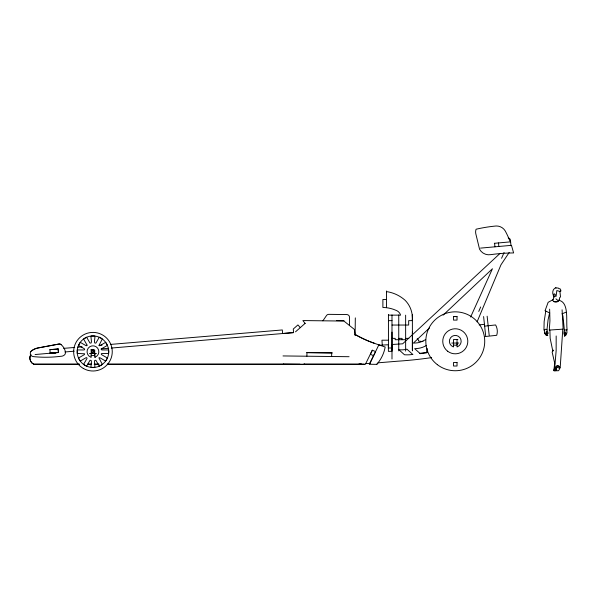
<?xml version="1.0" encoding="UTF-8"?>
<svg xmlns="http://www.w3.org/2000/svg" width="597" height="597" viewBox="0 0 597 597"><rect width="100%" height="100%" fill="white"/><g stroke="black" fill="none" stroke-linecap="round" stroke-linejoin="round"><path stroke-width="0.9" d="M391.99 349.894L391.99 332.111M412.385 349.894L412.385 314.962L412.385 317.507M562.083 309.806L563.135 329.134L549.889 330.037L550.158 338.29L552.762 350.842M306.903 356.2L306.94 352.618L331.693 352.902L331.641 356.484M349.424 325.611L349.521 317.343A2.754 2.754 0 0 0 346.797 314.559L328.805 314.35A2.754 2.754 0 0 0 326.507 315.537L322.887 320.82M355.118 335.656L355.319 317.888M562.799 329.104L560.195 367.558L558.344 365.573L556.994 365.588L555.77 367.073L555.971 369.021L556.74 369.879L555.717 370.595L558.24 370.804L559.188 369.819L559.844 367.446M556.18 335.977L556.143 350.678L554.852 366.237L555.404 369.73L556.24 369.289M554.359 296.246L552.732 300.358C554.023 303.082 558.001 302.515 559.299 300.104M427.161 348.476L426.564 352.902L420.236 353.663L414.684 348.67L416.706 348.536A21.044 21.044 0 0 0 426.221 345.566M545.777 311.119L544.151 321.522L543.942 330.126L545.68 329.223L547.001 329.499L548.083 319.746L549.568 313.029M556.165 370.804L554.053 370.909L553.688 370.125L553.912 369.207L555.195 368.401M566.314 333.119L564.605 336.141L565.284 333.648L565.016 331.79L564.538 334.499C563.337 334.514 564.15 331.066 564.374 330.066L567.15 329.857C565.725 321.193 569.822 300.687 557.441 300.149L555.949 298.858M555.897 368.677L557.598 367.237L559.762 368.55M477.07 321.873L500.958 264.829L509.204 252.456M478.749 311.447L480.675 306.962M501.584 258.27L504.062 252.494M470.63 317.014L492.435 268.762L443.093 315.156M372.319 350.23L370.394 354.237L373.588 355.767M369.685 363.909L378.991 344.506M559.202 300.082L559.792 297.425L560.531 296.97L559.911 291.418L556.837 290.567L556.083 296.366L554.897 294.06L554.15 293.843L553.867 294.299C553.755 294.978 554.329 297.396 555.203 296.47M546.845 329.469L548.24 333.439L547.083 333.156L546.382 331.104L546.24 332.268L547.77 335.574L545.792 334.902L544.449 332.648L544.382 329.686M305.119 323.395L302.888 320.567L343.924 321.059L354.357 329.395L354.999 334.424A113.236 113.146 90 0 0 374.67 343.409L385.177 347.036A35.969 35.947 90 0 1 376.767 364.364L369.334 364.26L375.58 351.596L372.327 350.2L365.409 364.237L303.716 364.2M559.911 291.418L560.807 291.284L560.471 290.649L560.949 290.373L559.896 288.59L559.113 288.836L558.098 287.948L555.822 288.12L555.964 287.515L554.62 288.478L553.479 289.567L552.867 291.269L552.725 293.194L553.755 297.037M429.579 327.872L413.355 343.126L416.348 342.932A15.425 15.425 0 0 0 423.586 340.588A267.672 267.672 0 0 1 425.683 339.656M499.898 253.561L402.654 343.812L391.833 344.514L391.99 351.305L388.423 351.387L388.274 344.738L378.602 345.32M295.508 331.835L305.179 323.328M553.635 350.103L552.135 352.081L554.695 363.133L554.076 368.7L554.591 368.506M559.105 300.395L557.083 301.552L553.598 301.492M565.881 312.238L562.098 313.835M549.889 330.037L549.27 330.268L549.941 320.776L549.636 309.156M553.688 370.125L555.613 370.021M553.106 299.627L548.143 302.321L545.061 310.709L549.77 313.022M419.482 353.394L427.601 352.23M564.374 330.066L562.993 316.306L562.225 313.813M479.16 324.895L484.428 324.328L484.622 326.134L495.607 324.947A12.977 12.977 0 0 1 496.719 335.298L485.145 336.544M293.425 332.619L111.296 348.051M494.331 243.307L510.234 241.889L509.525 240.091A90.386 90.386 0 0 0 505.166 230.823A10.276 10.276 0 0 0 496.159 225.987A151.071 151.071 0 0 0 476.107 229.218A8.224 8.224 0 0 0 475.861 233.994L479.563 249.233A10.649 10.649 0 0 0 490.809 254.635A172.645 172.645 0 0 1 513.614 252.941L511.457 245.337L480.51 248.113M35.096 354.528L58.416 352.499L58.118 348.954L49.887 349.655L50.185 353.245M49.887 349.7L58.118 349.006M52.715 352.984L51.417 353.133L56.021 352.7L53.864 352.894M64.909 351.976L74.192 351.193M90.878 349.767L93.669 349.543M101.094 348.909L108.512 348.282M63.648 348.364L74.707 347.447M77.461 347.2L82.073 346.827M99.244 345.365L102.035 345.141M110.4 344.424L282.314 329.954L282.62 333.529M282.62 333.507L293.582 332.604L293.284 329.014L297.933 324.925L300.291 327.634M52.252 353.066L55.26 352.812M49.447 353.23L58.424 352.528L58.125 348.835M564.695 336.029L566.046 334.992L566.963 332.738L566.799 329.872M378.244 362.804L397.512 361.215A430.646 430.646 0 0 0 431.661 357.603M370.207 363.349L365.379 363.64M358.946 363.991L361.357 363.864M386.513 299.455L382.886 299.455L382.886 307.485A32.596 32.596 0 0 1 395.901 310.291A7.44 7.44 0 0 1 400.602 315.134L388.423 315.134M453.519 316.582L457.033 316.582L457.033 320.096L453.519 320.096L453.519 316.582L457.033 316.582M388.423 320.641L391.99 320.641M391.99 325.044L408.676 325.044L408.676 320.641L412.243 320.641A25.275 25.275 0 0 0 405.191 300.358A35.574 35.574 0 0 0 388.475 291.933L386.513 291.642M391.99 338.365L395.177 338.365L395.177 339.708L405.639 339.708M398.744 338.365L402.072 338.365L402.072 339.708M405.639 338.365L408.833 338.365M457.914 339.536L453.519 339.536L453.519 346.909L453.019 346.738A5.895 5.895 0 0 1 450.601 337.708A5.895 5.895 0 0 1 459.951 337.708A5.895 5.895 0 0 1 457.541 346.745L457.033 346.909L457.033 339.536M388.438 340.193L381.946 340.193L382.244 344.529M451.765 343.051L458.787 343.051M392.117 347.999L388.438 347.999L388.438 314.537M93.535 351.708L92.945 351.708L92.945 351.118M89.438 353.461L96.46 353.461M79.379 364.207L33.768 364.215A6.798 6.798 -88.7 0 1 30.813 354.558A6.798 6.798 -90 0 0 33.768 364.222L79.379 364.222M87.752 364.207L91.475 364.207M94.274 364.207L98.923 364.207M107.303 364.207L299.993 364.2M87.759 364.222L91.483 364.222M94.274 364.222L98.93 364.222M107.303 364.222L364.222 364.222M336.477 320.589L343.976 320.686M306.679 352.633L332.514 352.924M283 355.939L349.066 356.707M423.086 341.596L418.579 341.118A2.754 2.754 0 0 0 417.206 338.738M545.71 334.768L544.673 333.029M547.516 335.447L546.412 334.805L545.188 332.805M555.717 370.595L555.934 367.259L557.195 366.133L559.046 366.588L559.896 368.245M487.137 316.186L489.189 335.342M483.607 316.552L485.659 335.715M510.965 245.703L510.487 240.39A2.754 2.754 0 0 0 508.219 237.927M494.6 243.292L494.92 246.822M498.555 242.927L498.786 246.471M412.385 332.111L412.385 335.574M412.385 336.357L412.385 350.872M405.639 315.164L405.639 351.073M398.744 314.955L398.744 350.864M391.99 314.962L391.99 359.013M386.513 290.978L386.513 307.5M95.348 354.827A3.933 3.933 0 0 1 90.983 355.111M457.675 344.417A3.933 3.933 0 0 1 453.31 344.7M30.701 351.73A3.276 3.276 0 0 0 33.372 356.61A119.087 119.087 0 0 0 60.901 356.275A5.239 5.239 0 0 0 64.506 354.887A2.754 2.754 0 0 0 65.349 353.349A5.015 5.015 0 0 0 65.334 351.506A12.358 12.358 0 0 0 61.095 344.648A2.754 2.754 0 0 0 58.849 344.073L37.805 348.029A15.671 15.671 0 0 0 31.328 351.036A9.992 9.992 0 0 0 30.701 351.678M61.103 344.603A2.754 2.754 0 0 0 58.849 344.029L37.805 347.976A15.671 15.671 0 0 0 31.328 350.984M374.67 343.387A113.236 113.146 -88.7 0 1 354.999 334.402M377.811 363.103A35.969 35.947 -88.7 0 1 376.767 364.342M283.351 363.909A1.373 1.373 0 0 0 284.038 364.274L303.485 364.513A1.373 1.373 0 0 0 304.38 363.909M382.252 345.297A1.321 1.321 0 0 1 382.341 344.962M87.08 345.163L86.281 345.805L80.252 342.35L78.498 345.387L84.401 348.797L84.684 349.491L84.087 349.946L77.274 349.946L77.274 353.461L84.64 353.797L84.401 354.611L78.498 358.021L80.252 361.066L86.155 357.655L86.901 357.752L86.998 358.498L83.587 364.401L85.058 365.379L86.632 366.155L90.043 360.252C93.005 359.095 90.207 366.536 91.192 367.379L94.707 367.379C95.617 366.177 92.923 359.14 95.856 360.252L99.266 366.155L100.841 365.379L102.303 364.401L98.915 357.857L99.744 357.655L105.647 361.066L107.4 358.021L101.497 354.611L101.214 353.917L101.811 353.461L108.624 353.461L108.736 351.708L108.624 349.946L101.811 349.946L101.214 349.491L101.497 348.797L107.4 345.387L105.647 342.35L99.744 345.753L98.915 345.551L102.303 339.006L100.841 338.029L99.266 337.253L95.856 343.156C92.893 344.312 95.692 336.872 94.707 336.029L91.192 336.029C90.207 336.872 93.005 344.312 90.043 343.156L86.632 337.253L83.587 339.006L87.08 345.163M95.207 357.148L94.707 357.319L94.707 349.946L91.192 349.946L91.192 357.319L90.692 357.148A5.895 5.895 0 0 1 88.274 348.118A5.895 5.895 0 0 1 97.624 348.118A5.895 5.895 0 0 1 95.207 357.155M457.033 362.498L453.519 362.498L453.519 366.013L457.033 366.013L457.033 362.498M412.781 354.431L406.93 349.17A21.432 21.432 0 0 1 398.841 349.693L404.482 354.767A39.335 39.335 0 0 0 412.781 354.431M92.304 352.82A1.284 1.284 0 0 0 94.236 351.708A1.284 1.284 0 0 0 92.304 350.588A1.284 1.284 0 0 0 92.304 352.82M83.296 368.424A19.313 19.313 0 0 0 112.258 351.708A19.313 19.313 0 0 0 83.296 334.984A19.313 19.313 0 0 0 83.296 368.424M85.058 365.379A15.791 15.791 0 0 0 108.736 351.708A15.791 15.791 0 0 0 85.058 338.029A15.791 15.791 0 0 0 85.058 365.379M437.34 364.663A29.462 29.462 0 0 0 484.48 345.141A29.462 29.462 0 0 0 444.004 314.074A29.462 29.462 0 0 0 437.34 364.663M447.653 351.23A12.53 12.53 0 0 0 467.697 342.932A12.53 12.53 0 0 0 450.481 329.723A12.53 12.53 0 0 0 447.653 351.23"/></g></svg>
